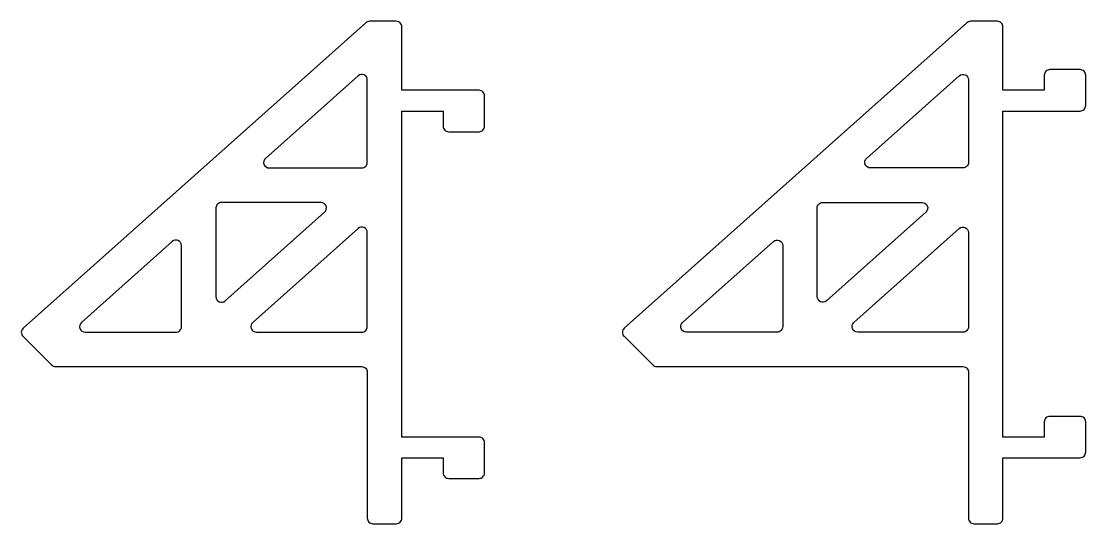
# Model space of a CAD drawing. Header units: inches. Extents: x 24 to 178, y 18 to 90.
import ezdxf

# ---------------------------------------------------------------- set-up
doc = ezdxf.new("R2010")
doc.units = ezdxf.units.IN
doc.header["$MEASUREMENT"] = 0
doc.layers.add('1 Corte', color=3, linetype='Continuous')
doc.layers.add('2 Corte', color=30, linetype='Continuous')

msp = doc.modelspace()

# ---------------------------------------------------------------- linework, layer by layer
at = {"layer": '1 Corte'}
for points in [[(72.81, 82.47), (59.37, 70.49, 0.689144), (59.9, 69.1), (73.34, 69.1, 0.414214), (74.14, 69.9), (74.14, 81.87, 0.647612)], [(161.32, 81.87), (161.32, 69.9, -0.414214), (160.52, 69.1), (147.09, 69.1, -0.689144), (146.55, 70.49), (159.99, 82.47, -0.647612)], [(67.42, 64.1), (52.99, 64.1, 0.414214), (52.19, 63.3), (52.19, 50.44, 0.647612), (53.53, 49.84), (67.95, 62.7, 0.689144)], [(155.14, 62.7), (140.71, 49.84, -0.647612), (139.38, 50.44), (139.38, 63.3, -0.414214), (140.18, 64.1), (154.6, 64.1, -0.689144)], [(72.81, 60.33), (57.52, 46.7, 0.689144), (58.05, 45.3), (73.34, 45.3, 0.414214), (74.14, 46.1), (74.14, 59.73, 0.647612)], [(161.32, 59.73), (161.32, 46.1, -0.414214), (160.52, 45.3), (145.23, 45.3, -0.689144), (144.7, 46.7), (159.99, 60.33, -0.647612)], [(45.86, 58.45), (32.68, 46.7, 0.689144), (33.21, 45.3), (46.39, 45.3, 0.414214), (47.19, 46.1), (47.19, 57.85, 0.647612)], [(134.38, 57.85), (134.38, 46.1, -0.414214), (133.58, 45.3), (120.39, 45.3, -0.689144), (119.86, 46.7), (133.04, 58.45, -0.647612)]]:
    msp.add_lwpolyline(points, format="xyb", close=True, dxfattribs=at)
at = {"layer": '2 Corte'}
for points in [[(79.14, 77.35), (85.14, 77.35), (85.14, 75.15, 0.414214), (85.94, 74.35), (90.34, 74.35, 0.414214), (91.14, 75.15), (91.14, 79.55, 0.414214), (90.34, 80.35), (79.14, 80.35), (79.14, 89.55, 0.414214), (78.34, 90.35), (74.45, 90.35, 0.184032), (73.91, 90.15), (24.23, 45.87, 0.431132), (24.19, 44.7), (28.36, 40.54, 0.198912), (28.92, 40.3), (73.34, 40.3, -0.414214), (74.14, 39.5), (74.14, 18.33, 0.414214), (74.94, 17.53), (78.34, 17.53, 0.414214), (79.14, 18.33), (79.14, 27.09), (85.14, 27.09), (85.14, 24.89, 0.414214), (85.94, 24.09), (90.34, 24.09, 0.414214), (91.14, 24.89), (91.14, 29.29, 0.414214), (90.34, 30.09), (79.14, 30.09), (79.14, 45.3)], [(166.32, 89.55, 0.414214), (165.52, 90.35), (161.63, 90.35, 0.184032), (161.1, 90.15), (111.41, 45.87, 0.431132), (111.37, 44.7), (115.54, 40.54, 0.198912), (116.11, 40.3), (160.52, 40.3, -0.414214), (161.32, 39.5), (161.32, 18.33, 0.414214), (162.12, 17.53), (165.52, 17.53, 0.414214), (166.32, 18.33), (166.32, 27.09), (177.52, 27.09, 0.414214), (178.32, 27.89), (178.32, 32.29, 0.414214), (177.52, 33.09), (173.12, 33.09, 0.414214), (172.32, 32.29), (172.32, 30.09), (166.32, 30.09), (166.32, 45.3), (166.32, 77.35), (177.52, 77.35, 0.414214), (178.32, 78.15), (178.32, 82.55, 0.414214), (177.52, 83.35), (173.12, 83.35, 0.414214), (172.32, 82.55), (172.32, 80.35), (166.32, 80.35)]]:
    msp.add_lwpolyline(points, format="xyb", close=True, dxfattribs=at)

doc.saveas('drawing.dxf')
